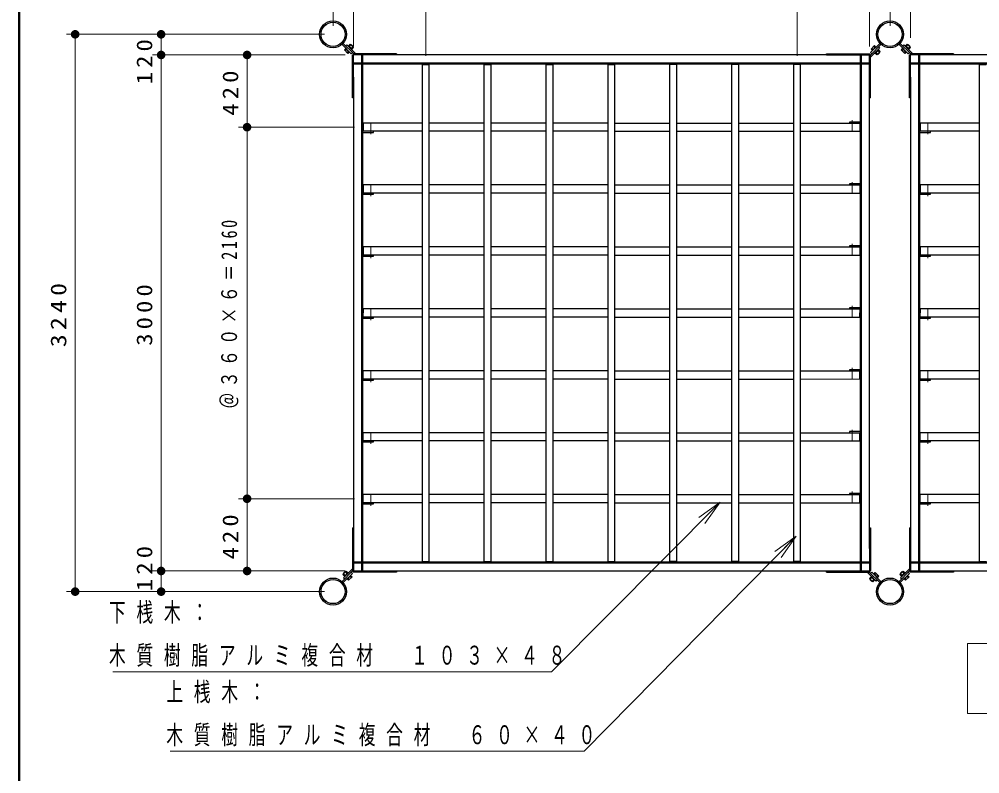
# Model space of a CAD drawing. Units: millimetres on the paper, scale 1:50. Extents: x -365 to 10, y -38 to 257.
# Drawn here: x -365 to -253.2, y 125.1 to 212.9 of the extents above; entities that cross this region are included whole.
import ezdxf

# ---------------------------------------------------------------- set-up
doc = ezdxf.new("R2010")
doc.units = ezdxf.units.MM
doc.linetypes.add('USER2', pattern=[6, 3, -1, 1, -1])
doc.layers.add('LY_1', color=7, linetype='Continuous', lineweight=25)
doc.layers.add('LY_2', color=7, linetype='Continuous', lineweight=13)
doc.styles.add('ＭＳ ゴシック', font='')
doc.styles.get('ＭＳ ゴシック').set_extended_font_data('MS Gothic')

# ---------------------------------------------------------------- blocks, each defined once
blk = doc.blocks.new('filled_dot')
at = {"color": 0, "linetype": 'Continuous', "lineweight": -2, "const_width": 1.25}
blk.add_lwpolyline([(-0.625, 0, 1), (0.625, 0, 1)], format="xyb", close=True, dxfattribs=at)

msp = doc.modelspace()

# ---------------------------------------------------------------- linework, layer by layer
at = {"layer": 'LY_1', "lineweight": 13}
for p, q in [((-328.491, 212.114), (-328.491, 251.099)), ((-328.491, 212.114), (-328.491, 242.114)), ((-263.691, 212.114), (-263.691, 242.114)), ((-263.691, 212.114), (-263.691, 242.114)), ((-326.091, 210.695), (-326.091, 232.114)), ((-266.091, 209.714), (-266.091, 232.114)), ((-261.291, 210.695), (-261.291, 232.114)), ((-326.091, 209.714), (-326.091, 222.114)), ((-317.691, 208.614), (-317.691, 222.114)), ((-274.491, 208.614), (-274.491, 222.114)), ((-266.091, 209.714), (-266.091, 222.114)), ((-329.491, 211.114), (-359.491, 211.114)), ((-358.491, 146.314), (-358.491, 211.114)), ((-348.491, 205.193), (-348.491, 211.114)), ((-328.072, 208.714), (-349.491, 208.714)), ((-348.491, 148.714), (-348.491, 208.714)), ((-327.091, 208.714), (-339.491, 208.714)), ((-338.491, 200.314), (-338.491, 208.714)), ((-325.991, 200.314), (-339.491, 200.314)), ((-338.491, 157.114), (-338.491, 200.314)), ((-325.991, 157.114), (-339.491, 157.114)), ((-338.491, 148.714), (-338.491, 157.114)), ((-285.927, 154.937), (-283.457, 156.712)), ((-283.457, 156.712), (-285.573, 154.585)), ((-283.457, 156.712), (-285.218, 154.232)), ((-348.491, 146.314), (-348.491, 152.203)), ((-277.074, 150.995), (-274.613, 152.781)), ((-274.613, 152.781), (-276.718, 150.644)), ((-274.613, 152.781), (-276.362, 150.293)), ((-328.072, 148.714), (-349.491, 148.714)), ((-327.091, 148.714), (-339.491, 148.714)), ((-329.491, 146.314), (-359.491, 146.314)), ((-254.691, 140.28), (-254.691, 132.147)), ((-207.891, 140.28), (-254.691, 140.28)), ((-254.691, 132.147), (-207.891, 132.147))]:
    msp.add_line(p, q, dxfattribs=at)
at = {"layer": 'LY_1'}
for p, q in [((-327.439, 209.934), (-326.367, 208.862)), ((-327.312, 210.062), (-326.083, 208.834)), ((-327.034, 209.439), (-327.175, 209.298)), ((-326.779, 208.902), (-327.175, 209.298)), ((-326.949, 209.354), (-327.091, 209.213)), ((-327.003, 209.498), (-327.048, 209.453)), ((-326.624, 209.029), (-327.048, 209.453)), ((-327.017, 209.767), (-326.89, 209.894)), ((-326.89, 209.894), (-325.829, 208.834)), ((-326.723, 209.128), (-326.864, 208.986)), ((-326.638, 209.043), (-326.779, 208.902)), ((-326.748, 209.753), (-326.703, 209.798)), ((-326.279, 209.374), (-326.703, 209.798)), ((-326.689, 209.784), (-326.505, 209.968)), ((-326.579, 209.074), (-326.624, 209.029)), ((-326.604, 209.699), (-326.384, 209.92)), ((-326.109, 209.572), (-326.505, 209.968)), ((-326.157, 209.694), (-326.384, 209.92)), ((-326.378, 209.473), (-326.157, 209.694)), ((-326.367, 208.862), (-326.239, 208.989)), ((-326.324, 209.329), (-326.279, 209.374)), ((-326.293, 209.388), (-326.109, 209.572)), ((-264.743, 209.934), (-265.971, 208.706)), ((-264.91, 209.513), (-265.971, 208.452)), ((-264.87, 210.062), (-265.942, 208.989)), ((-265.942, 208.989), (-265.815, 208.862)), ((-265.903, 209.402), (-265.507, 209.798)), ((-265.761, 209.261), (-265.903, 209.402)), ((-265.676, 209.346), (-265.818, 209.487)), ((-265.775, 209.247), (-265.351, 209.671)), ((-265.73, 209.201), (-265.775, 209.247)), ((-265.45, 209.572), (-265.592, 209.713)), ((-265.365, 209.657), (-265.507, 209.798)), ((-265.43, 208.902), (-265.006, 209.326)), ((-265.306, 209.626), (-265.351, 209.671)), ((-265.331, 209.001), (-265.111, 208.78)), ((-265.232, 208.732), (-264.836, 209.128)), ((-265.111, 208.78), (-264.884, 209.006)), ((-265.105, 209.227), (-264.884, 209.006)), ((-265.051, 209.371), (-265.006, 209.326)), ((-265.037, 209.64), (-264.91, 209.513)), ((-265.02, 209.312), (-264.836, 209.128)), ((-262.639, 209.934), (-261.567, 208.862)), ((-262.512, 210.062), (-261.283, 208.834)), ((-262.234, 209.439), (-262.375, 209.298)), ((-261.979, 208.902), (-262.375, 209.298)), ((-262.149, 209.354), (-262.291, 209.213)), ((-262.203, 209.498), (-262.248, 209.453)), ((-261.824, 209.029), (-262.248, 209.453)), ((-262.217, 209.767), (-262.09, 209.894)), ((-262.09, 209.894), (-261.029, 208.834)), ((-261.923, 209.128), (-262.064, 208.986)), ((-261.838, 209.043), (-261.979, 208.902)), ((-261.948, 209.753), (-261.903, 209.798)), ((-261.479, 209.374), (-261.903, 209.798)), ((-261.889, 209.784), (-261.705, 209.968)), ((-261.779, 209.074), (-261.824, 209.029)), ((-261.804, 209.699), (-261.584, 209.92)), ((-261.309, 209.572), (-261.705, 209.968)), ((-261.357, 209.694), (-261.584, 209.92)), ((-261.578, 209.473), (-261.357, 209.694)), ((-261.567, 208.862), (-261.439, 208.989)), ((-261.524, 209.329), (-261.479, 209.374)), ((-261.493, 209.388), (-261.309, 209.572)), ((-326.211, 203.714), (-326.211, 208.714)), ((-321.091, 208.714), (-326.091, 208.714)), ((-326.091, 203.714), (-326.091, 208.714)), ((-321.091, 208.834), (-326.031, 208.834)), ((-268.691, 208.714), (-323.491, 208.714)), ((-321.091, 208.834), (-321.091, 208.714)), ((-271.091, 208.714), (-271.091, 208.834)), ((-271.091, 208.834), (-266.151, 208.834)), ((-271.091, 208.714), (-266.091, 208.714)), ((-266.091, 203.714), (-266.091, 208.714)), ((-265.971, 203.714), (-265.971, 208.654)), ((-265.476, 208.947), (-265.43, 208.902)), ((-265.416, 208.916), (-265.232, 208.732)), ((-261.411, 203.714), (-261.411, 208.714)), ((-256.291, 208.714), (-261.291, 208.714)), ((-261.291, 203.714), (-261.291, 208.714)), ((-256.291, 208.834), (-261.231, 208.834)), ((-203.891, 208.714), (-258.691, 208.714)), ((-256.291, 208.834), (-256.291, 208.714)), ((-326.091, 206.114), (-326.091, 148.714)), ((-266.091, 151.314), (-266.091, 206.114)), ((-261.291, 206.114), (-261.291, 148.714)), ((-326.091, 203.714), (-326.211, 203.714)), ((-265.971, 203.714), (-266.091, 203.714)), ((-261.291, 203.714), (-261.411, 203.714)), ((-326.211, 153.714), (-326.091, 153.714)), ((-326.211, 153.714), (-326.211, 148.774)), ((-266.091, 153.714), (-265.971, 153.714)), ((-266.091, 153.714), (-266.091, 148.714)), ((-265.971, 153.714), (-265.971, 148.774)), ((-261.411, 153.714), (-261.291, 153.714)), ((-261.411, 153.714), (-261.411, 148.774)), ((-327.439, 147.493), (-326.211, 148.721)), ((-326.949, 148.695), (-327.345, 148.299)), ((-327.071, 148.647), (-327.297, 148.421)), ((-327.272, 147.915), (-326.211, 148.975)), ((-326.85, 148.426), (-327.071, 148.647)), ((-326.765, 148.511), (-326.949, 148.695)), ((-326.091, 148.714), (-268.691, 148.714)), ((-321.091, 148.714), (-321.091, 148.594)), ((-271.091, 148.594), (-271.091, 148.714)), ((-271.091, 148.714), (-266.091, 148.714)), ((-262.639, 147.493), (-261.411, 148.721)), ((-262.149, 148.695), (-262.545, 148.299)), ((-262.271, 148.647), (-262.497, 148.421)), ((-262.472, 147.915), (-261.411, 148.975)), ((-262.05, 148.426), (-262.271, 148.647)), ((-261.965, 148.511), (-262.149, 148.695)), ((-261.291, 148.714), (-203.891, 148.714)), ((-256.291, 148.714), (-256.291, 148.594)), ((-327.161, 148.115), (-327.345, 148.299)), ((-327.312, 147.365), (-326.239, 148.438)), ((-327.076, 148.2), (-327.297, 148.421)), ((-327.144, 147.787), (-327.272, 147.915)), ((-326.751, 148.525), (-327.175, 148.101)), ((-327.13, 148.056), (-327.175, 148.101)), ((-326.876, 147.801), (-326.83, 147.756)), ((-326.406, 148.18), (-326.83, 147.756)), ((-326.816, 147.77), (-326.675, 147.629)), ((-326.706, 148.48), (-326.751, 148.525)), ((-326.731, 147.855), (-326.59, 147.714)), ((-326.279, 148.025), (-326.675, 147.629)), ((-326.505, 148.081), (-326.364, 147.94)), ((-326.451, 148.226), (-326.406, 148.18)), ((-326.42, 148.166), (-326.279, 148.025)), ((-326.239, 148.438), (-326.367, 148.565)), ((-321.091, 148.594), (-326.031, 148.594)), ((-271.091, 148.594), (-266.151, 148.594)), ((-265.292, 147.533), (-266.353, 148.594)), ((-264.87, 147.365), (-266.098, 148.594)), ((-265.889, 148.039), (-266.072, 147.855)), ((-266.072, 147.855), (-265.676, 147.459)), ((-265.804, 147.954), (-266.024, 147.734)), ((-266.024, 147.734), (-265.798, 147.507)), ((-265.815, 148.565), (-265.942, 148.438)), ((-265.857, 148.098), (-265.903, 148.053)), ((-265.903, 148.053), (-265.478, 147.629)), ((-264.743, 147.493), (-265.815, 148.565)), ((-265.577, 147.728), (-265.798, 147.507)), ((-265.493, 147.643), (-265.676, 147.459)), ((-265.603, 148.353), (-265.558, 148.398)), ((-265.558, 148.398), (-265.133, 147.974)), ((-265.543, 148.384), (-265.402, 148.525)), ((-265.433, 147.674), (-265.478, 147.629)), ((-265.459, 148.299), (-265.317, 148.441)), ((-265.402, 148.525), (-265.006, 148.129)), ((-265.164, 147.66), (-265.292, 147.533)), ((-265.232, 148.073), (-265.091, 148.214)), ((-265.179, 147.929), (-265.133, 147.974)), ((-265.147, 147.988), (-265.006, 148.129)), ((-262.361, 148.115), (-262.545, 148.299)), ((-262.512, 147.365), (-261.439, 148.438)), ((-262.276, 148.2), (-262.497, 148.421)), ((-262.344, 147.787), (-262.472, 147.915)), ((-261.951, 148.525), (-262.375, 148.101)), ((-262.33, 148.056), (-262.375, 148.101)), ((-262.076, 147.801), (-262.03, 147.756)), ((-261.606, 148.18), (-262.03, 147.756)), ((-262.016, 147.77), (-261.875, 147.629)), ((-261.906, 148.48), (-261.951, 148.525)), ((-261.931, 147.855), (-261.79, 147.714)), ((-261.479, 148.025), (-261.875, 147.629)), ((-261.705, 148.081), (-261.564, 147.94)), ((-261.651, 148.226), (-261.606, 148.18)), ((-261.62, 148.166), (-261.479, 148.025)), ((-261.439, 148.438), (-261.567, 148.565)), ((-256.291, 148.594), (-261.231, 148.594))]:
    msp.add_line(p, q, dxfattribs=at)
at = {"layer": 'LY_1', "color": 140, "lineweight": 50}
for p, q in [((-325.091, 208.714), (-325.091, 148.714)), ((-267.091, 148.714), (-267.091, 208.714)), ((-260.291, 208.714), (-260.291, 148.714)), ((-266.091, 207.714), (-326.091, 207.714)), ((-201.291, 207.714), (-261.291, 207.714)), ((-326.091, 149.714), (-266.091, 149.714)), ((-261.291, 149.714), (-201.291, 149.714))]:
    msp.add_line(p, q, dxfattribs=at)
at = {"layer": 'LY_1', "color": 40}
for p, q in [((-318.091, 207.614), (-317.291, 207.614)), ((-318.091, 149.814), (-318.091, 207.614)), ((-317.291, 149.814), (-317.291, 207.614)), ((-310.891, 207.614), (-310.091, 207.614)), ((-310.891, 149.814), (-310.891, 207.614)), ((-310.091, 149.814), (-310.091, 207.614)), ((-303.691, 207.614), (-302.891, 207.614)), ((-303.691, 149.814), (-303.691, 207.614)), ((-302.891, 149.814), (-302.891, 207.614)), ((-296.491, 149.814), (-296.491, 207.614)), ((-296.491, 207.614), (-295.691, 207.614)), ((-295.691, 149.814), (-295.691, 207.614)), ((-289.291, 149.814), (-289.291, 207.614)), ((-288.491, 207.614), (-289.291, 207.614)), ((-288.491, 149.814), (-288.491, 207.614)), ((-282.091, 149.814), (-282.091, 207.614)), ((-281.291, 207.614), (-282.091, 207.614)), ((-281.291, 149.814), (-281.291, 207.614)), ((-274.891, 149.814), (-274.891, 207.614)), ((-274.091, 207.614), (-274.891, 207.614)), ((-274.091, 149.814), (-274.091, 207.614)), ((-253.291, 207.614), (-252.491, 207.614)), ((-253.291, 149.814), (-253.291, 207.614)), ((-324.991, 200.794), (-324.991, 199.834)), ((-318.091, 200.794), (-324.991, 200.794)), ((-310.891, 200.794), (-317.291, 200.794)), ((-303.691, 200.794), (-310.091, 200.794)), ((-296.491, 200.794), (-302.891, 200.794)), ((-295.691, 200.794), (-289.291, 200.794)), ((-288.491, 200.794), (-282.091, 200.794)), ((-281.291, 200.794), (-274.891, 200.794)), ((-274.091, 200.794), (-267.191, 200.794)), ((-268.391, 200.914), (-268.391, 200.794)), ((-267.091, 200.914), (-268.391, 200.914)), ((-267.191, 200.794), (-267.191, 199.834)), ((-260.191, 200.794), (-260.191, 199.834)), ((-253.291, 200.794), (-260.191, 200.794)), ((-325.091, 199.714), (-323.791, 199.714)), ((-318.091, 199.834), (-324.991, 199.834)), ((-323.791, 199.714), (-323.791, 199.834)), ((-310.891, 199.834), (-317.291, 199.834)), ((-303.691, 199.834), (-310.091, 199.834)), ((-296.491, 199.834), (-302.891, 199.834)), ((-295.691, 199.834), (-289.291, 199.834)), ((-288.491, 199.834), (-282.091, 199.834)), ((-281.291, 199.834), (-274.891, 199.834)), ((-274.091, 199.834), (-267.191, 199.834)), ((-260.291, 199.714), (-258.991, 199.714)), ((-253.291, 199.834), (-260.191, 199.834)), ((-258.991, 199.714), (-258.991, 199.834)), ((-324.991, 193.594), (-324.991, 192.634)), ((-318.091, 193.594), (-324.991, 193.594)), ((-310.891, 193.594), (-317.291, 193.594)), ((-303.691, 193.594), (-310.091, 193.594)), ((-296.491, 193.594), (-302.891, 193.594)), ((-295.691, 193.594), (-289.291, 193.594)), ((-288.491, 193.594), (-282.091, 193.594)), ((-281.291, 193.594), (-274.891, 193.594)), ((-274.091, 193.594), (-267.191, 193.594)), ((-268.391, 193.714), (-268.391, 193.594)), ((-267.091, 193.714), (-268.391, 193.714)), ((-267.191, 193.594), (-267.191, 192.634)), ((-260.191, 193.594), (-260.191, 192.634)), ((-253.291, 193.594), (-260.191, 193.594)), ((-325.091, 192.514), (-323.791, 192.514)), ((-318.091, 192.634), (-324.991, 192.634)), ((-323.791, 192.514), (-323.791, 192.634)), ((-310.891, 192.634), (-317.291, 192.634)), ((-303.691, 192.634), (-310.091, 192.634)), ((-296.491, 192.634), (-302.891, 192.634)), ((-295.691, 192.634), (-289.291, 192.634)), ((-288.491, 192.634), (-282.091, 192.634)), ((-281.291, 192.634), (-274.891, 192.634)), ((-274.091, 192.634), (-267.191, 192.634)), ((-260.291, 192.514), (-258.991, 192.514)), ((-253.291, 192.634), (-260.191, 192.634)), ((-258.991, 192.514), (-258.991, 192.634)), ((-324.991, 186.394), (-324.991, 185.434)), ((-318.091, 186.394), (-324.991, 186.394)), ((-310.891, 186.394), (-317.291, 186.394)), ((-303.691, 186.394), (-310.091, 186.394)), ((-296.491, 186.394), (-302.891, 186.394)), ((-295.691, 186.394), (-289.291, 186.394)), ((-288.491, 186.394), (-282.091, 186.394)), ((-281.291, 186.394), (-274.891, 186.394)), ((-274.091, 186.394), (-267.191, 186.394)), ((-268.391, 186.514), (-268.391, 186.394)), ((-267.091, 186.514), (-268.391, 186.514)), ((-267.191, 186.394), (-267.191, 185.434)), ((-260.191, 186.394), (-260.191, 185.434)), ((-253.291, 186.394), (-260.191, 186.394)), ((-325.091, 185.314), (-323.791, 185.314)), ((-318.091, 185.434), (-324.991, 185.434)), ((-323.791, 185.314), (-323.791, 185.434)), ((-310.891, 185.434), (-317.291, 185.434)), ((-303.691, 185.434), (-310.091, 185.434)), ((-296.491, 185.434), (-302.891, 185.434)), ((-295.691, 185.434), (-289.291, 185.434)), ((-288.491, 185.434), (-282.091, 185.434)), ((-281.291, 185.434), (-274.891, 185.434)), ((-274.091, 185.434), (-267.191, 185.434)), ((-260.291, 185.314), (-258.991, 185.314)), ((-253.291, 185.434), (-260.191, 185.434)), ((-258.991, 185.314), (-258.991, 185.434)), ((-324.991, 179.194), (-324.991, 178.714)), ((-318.091, 179.194), (-324.991, 179.194)), ((-310.891, 179.194), (-317.291, 179.194)), ((-303.691, 179.194), (-310.091, 179.194)), ((-296.491, 179.194), (-302.891, 179.194)), ((-295.691, 179.194), (-289.291, 179.194)), ((-288.491, 179.194), (-282.091, 179.194)), ((-281.291, 179.194), (-274.891, 179.194)), ((-274.091, 179.194), (-267.191, 179.194)), ((-268.391, 179.314), (-268.391, 179.194)), ((-267.091, 179.314), (-268.391, 179.314)), ((-267.191, 179.194), (-267.191, 178.714)), ((-260.191, 179.194), (-260.191, 178.714)), ((-253.291, 179.194), (-260.191, 179.194)), ((-325.091, 178.114), (-323.791, 178.114)), ((-324.991, 178.234), (-324.991, 178.714)), ((-318.091, 178.234), (-324.991, 178.234)), ((-323.791, 178.114), (-323.791, 178.234)), ((-310.891, 178.234), (-317.291, 178.234)), ((-303.691, 178.234), (-310.091, 178.234)), ((-296.491, 178.234), (-302.891, 178.234)), ((-295.691, 178.234), (-289.291, 178.234)), ((-288.491, 178.234), (-282.091, 178.234)), ((-281.291, 178.234), (-274.891, 178.234)), ((-274.091, 178.234), (-267.191, 178.234)), ((-267.191, 178.234), (-267.191, 178.714)), ((-260.291, 178.114), (-258.991, 178.114)), ((-260.191, 178.234), (-260.191, 178.714)), ((-253.291, 178.234), (-260.191, 178.234)), ((-258.991, 178.114), (-258.991, 178.234)), ((-268.391, 172.114), (-268.391, 171.994)), ((-267.091, 172.114), (-268.391, 172.114)), ((-324.991, 171.034), (-324.991, 171.994)), ((-318.091, 171.994), (-324.991, 171.994)), ((-318.091, 171.034), (-324.991, 171.034)), ((-323.791, 170.914), (-323.791, 171.034)), ((-310.891, 171.994), (-317.291, 171.994)), ((-310.891, 171.034), (-317.291, 171.034)), ((-303.691, 171.994), (-310.091, 171.994)), ((-303.691, 171.034), (-310.091, 171.034)), ((-296.491, 171.994), (-302.891, 171.994)), ((-296.491, 171.034), (-302.891, 171.034)), ((-295.691, 171.994), (-289.291, 171.994)), ((-295.691, 171.034), (-289.291, 171.034)), ((-288.491, 171.994), (-282.091, 171.994)), ((-288.491, 171.034), (-282.091, 171.034)), ((-281.291, 171.994), (-274.891, 171.994)), ((-281.291, 171.034), (-274.891, 171.034)), ((-274.091, 171.994), (-267.191, 171.994)), ((-274.091, 171.034), (-267.191, 171.074)), ((-267.191, 171.074), (-267.191, 171.994)), ((-260.191, 171.034), (-260.191, 171.994)), ((-253.291, 171.994), (-260.191, 171.994)), ((-253.291, 171.034), (-260.191, 171.034)), ((-258.991, 170.914), (-258.991, 171.034)), ((-325.091, 170.914), (-323.791, 170.914)), ((-260.291, 170.914), (-258.991, 170.914)), ((-324.991, 163.834), (-324.991, 164.794)), ((-318.091, 164.794), (-324.991, 164.794)), ((-310.891, 164.794), (-317.291, 164.794)), ((-303.691, 164.794), (-310.091, 164.794)), ((-296.491, 164.794), (-302.891, 164.794)), ((-295.691, 164.794), (-289.291, 164.794)), ((-288.491, 164.794), (-282.091, 164.794)), ((-281.291, 164.794), (-274.891, 164.794)), ((-274.091, 164.794), (-267.191, 164.794)), ((-268.391, 164.914), (-268.391, 164.794)), ((-267.091, 164.914), (-268.391, 164.914)), ((-267.191, 163.834), (-267.191, 164.794)), ((-260.191, 163.834), (-260.191, 164.794)), ((-253.291, 164.794), (-260.191, 164.794)), ((-325.091, 163.714), (-323.791, 163.714)), ((-318.091, 163.834), (-324.991, 163.834)), ((-323.791, 163.714), (-323.791, 163.834)), ((-310.891, 163.834), (-317.291, 163.834)), ((-303.691, 163.834), (-310.091, 163.834)), ((-296.491, 163.834), (-302.891, 163.834)), ((-295.691, 163.834), (-289.291, 163.834)), ((-288.491, 163.834), (-282.091, 163.834)), ((-281.291, 163.834), (-274.891, 163.834)), ((-274.091, 163.834), (-267.191, 163.834)), ((-260.291, 163.714), (-258.991, 163.714)), ((-253.291, 163.834), (-260.191, 163.834)), ((-258.991, 163.714), (-258.991, 163.834)), ((-324.991, 156.634), (-324.991, 157.594)), ((-318.091, 157.594), (-324.991, 157.594)), ((-310.891, 157.594), (-317.291, 157.594)), ((-303.691, 157.594), (-310.091, 157.594)), ((-296.491, 157.594), (-302.891, 157.594)), ((-295.691, 157.594), (-289.291, 157.594)), ((-288.491, 157.594), (-282.091, 157.594)), ((-281.291, 157.594), (-274.891, 157.594)), ((-274.091, 157.594), (-267.191, 157.594)), ((-268.391, 157.714), (-268.391, 157.594)), ((-267.091, 157.714), (-268.391, 157.714)), ((-267.191, 156.634), (-267.191, 157.594)), ((-260.191, 156.634), (-260.191, 157.594)), ((-253.291, 157.594), (-260.191, 157.594)), ((-325.091, 156.514), (-323.791, 156.514)), ((-318.091, 156.634), (-324.991, 156.634)), ((-323.791, 156.514), (-323.791, 156.634)), ((-310.891, 156.634), (-317.291, 156.634)), ((-303.691, 156.634), (-310.091, 156.634)), ((-296.491, 156.634), (-302.891, 156.634)), ((-295.691, 156.634), (-289.291, 156.634)), ((-288.491, 156.634), (-282.091, 156.634)), ((-281.291, 156.634), (-274.891, 156.634)), ((-274.091, 156.634), (-267.191, 156.634)), ((-260.291, 156.514), (-258.991, 156.514)), ((-253.291, 156.634), (-260.191, 156.634)), ((-258.991, 156.514), (-258.991, 156.634)), ((-318.091, 149.814), (-317.291, 149.814)), ((-310.891, 149.814), (-310.091, 149.814)), ((-303.691, 149.814), (-302.891, 149.814)), ((-296.491, 149.814), (-295.691, 149.814)), ((-288.491, 149.814), (-289.291, 149.814)), ((-281.291, 149.814), (-282.091, 149.814)), ((-274.091, 149.814), (-274.891, 149.814)), ((-253.291, 149.814), (-252.491, 149.814))]:
    msp.add_line(p, q, dxfattribs=at)
at = {"layer": 'LY_1', "color": 40, "linetype": 'USER2', "lineweight": 13}
for p, q in [((-324.091, 200.794), (-324.091, 199.487)), ((-268.091, 199.834), (-268.091, 201.14)), ((-259.291, 200.794), (-259.291, 199.487)), ((-324.091, 193.594), (-324.091, 192.287)), ((-268.091, 192.634), (-268.091, 193.94)), ((-259.291, 193.594), (-259.291, 192.287)), ((-268.091, 185.434), (-268.091, 186.74)), ((-324.091, 186.394), (-324.091, 185.087)), ((-259.291, 186.394), (-259.291, 185.087)), ((-324.091, 179.194), (-324.091, 177.887)), ((-268.091, 178.234), (-268.091, 179.54)), ((-259.291, 179.194), (-259.291, 177.887)), ((-268.091, 171.034), (-268.091, 172.34)), ((-324.091, 171.994), (-324.091, 170.687)), ((-259.291, 171.994), (-259.291, 170.687)), ((-324.091, 164.794), (-324.091, 163.487)), ((-268.091, 163.834), (-268.091, 165.14)), ((-259.291, 164.794), (-259.291, 163.487)), ((-324.091, 157.594), (-324.091, 156.287)), ((-268.091, 156.634), (-268.091, 157.94)), ((-259.291, 157.594), (-259.291, 156.287))]:
    msp.add_line(p, q, dxfattribs=at)
at = {"layer": 'LY_1', "lineweight": 13}
for points in [[(-283.457, 156.712), (-303.063, 137), (-354.112, 137)], [(-274.613, 152.781), (-299.267, 127.752), (-347.443, 127.752)]]:
    msp.add_lwpolyline(points, dxfattribs=at)
at = {"layer": 'LY_1'}
for centre, radius in [((-328.491, 211.114), 1.58), ((-328.491, 211.114), 1.398), ((-263.691, 211.114), 1.58), ((-263.691, 211.114), 1.58), ((-263.691, 211.114), 1.398), ((-263.691, 211.114), 1.398), ((-328.491, 146.314), 1.58), ((-328.491, 146.314), 1.398), ((-263.691, 146.314), 1.58), ((-263.691, 146.314), 1.58), ((-263.691, 146.314), 1.398), ((-263.691, 146.314), 1.398)]:
    msp.add_circle(centre, radius, dxfattribs=at)
for centre, start, end in [((-326.031, 208.654), 90, 180), ((-266.151, 208.654), 0, 90), ((-261.231, 208.654), 90, 180), ((-326.031, 148.774), 180, 270), ((-266.151, 148.774), 270, 0), ((-261.231, 148.774), 180, 270)]:
    msp.add_arc(centre, 0.18, start, end, dxfattribs=at)
at = {"layer": 'LY_2', "lineweight": 50}
msp.add_line((-365, 257), (-365, 0), dxfattribs=at)

# ---------------------------------------------------------------- block references
at = {"layer": 'LY_1', "lineweight": 13, "xscale": 0.4, "yscale": 0.4}
for p, rotation in [((-358.491, 211.114), 270), ((-348.491, 211.114), 270), ((-348.491, 208.714), 270), ((-348.491, 208.714), 90), ((-338.491, 208.714), 270), ((-338.491, 200.314), 270), ((-338.491, 200.314), 90), ((-338.491, 157.114), 270), ((-338.491, 157.114), 90), ((-348.491, 148.714), 270), ((-348.491, 148.714), 90), ((-338.491, 148.714), 90), ((-358.491, 146.314), 90), ((-348.491, 146.314), 90)]:
    msp.add_blockref('filled_dot', p, dxfattribs=dict(at, rotation=rotation))

# ---------------------------------------------------------------- texts
at = {"layer": 'LY_1', "char_height": 1.833, "attachment_point": 8, "rotation": 90, "style": 'ＭＳ ゴシック'}
for s, insert in [('\\T1.33;\\W1.15;120', (-349.491, 208.162)), ('\\T1.33;\\W1.15;420', (-339.491, 204.514)), ('\\T1.32;\\W0.75;＠３６０×６＝2160', (-339.491, 178.714)), ('\\T1.33;\\W1.2;3240', (-359.491, 178.714)), ('\\T1.33;\\W1.15;3000', (-349.491, 178.714)), ('\\T1.33;\\W1.15;420', (-339.491, 152.914)), ('\\T1.33;\\W1.15;120', (-349.491, 149.235))]:
    msp.add_mtext(s, dxfattribs=dict(at, insert=insert))
at = {"layer": 'LY_1', "char_height": 2.199, "attachment_point": 4, "style": 'ＭＳ ゴシック'}
for s, insert in [('\\T1.64;\\W0.65;下桟木：', (-354.562, 143.8)), ('\\T1.64;\\W0.65;木質樹脂アルミ複合材\u3000１０３×４８', (-354.562, 138.8)), ('\\T1.64;\\W0.65;上桟木：', (-347.886, 134.552)), ('\\T1.64;\\W0.65;木質樹脂アルミ複合材\u3000６０×４０', (-347.886, 129.552))]:
    msp.add_mtext(s, dxfattribs=dict(at, insert=insert))

doc.saveas('drawing.dxf')
